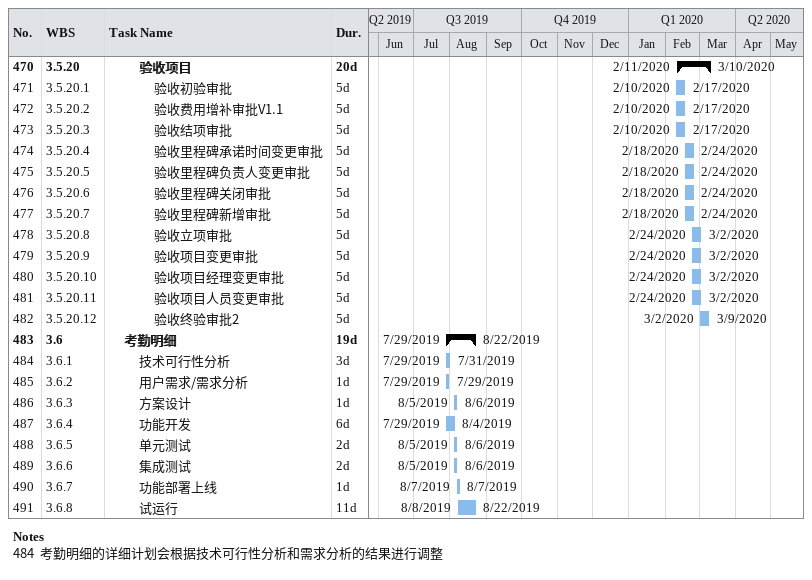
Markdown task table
| ID | WBS | Task | Duration | Start | Finish |
|---|---|---|---|---|---|
| 470 | 3.5.20 | **验收项目** | 20d | 2020-02-11 | 2020-03-10 |
| 471 | 3.5.20.1 | 验收初验审批 | 5d | 2020-02-10 | 2020-02-17 |
| 472 | 3.5.20.2 | 验收费用增补审批V1.1 | 5d | 2020-02-10 | 2020-02-17 |
| 473 | 3.5.20.3 | 验收结项审批 | 5d | 2020-02-10 | 2020-02-17 |
| 474 | 3.5.20.4 | 验收里程碑承诺时间变更审批 | 5d | 2020-02-18 | 2020-02-24 |
| 475 | 3.5.20.5 | 验收里程碑负责人变更审批 | 5d | 2020-02-18 | 2020-02-24 |
| 476 | 3.5.20.6 | 验收里程碑关闭审批 | 5d | 2020-02-18 | 2020-02-24 |
| 477 | 3.5.20.7 | 验收里程碑新增审批 | 5d | 2020-02-18 | 2020-02-24 |
| 478 | 3.5.20.8 | 验收立项审批 | 5d | 2020-02-24 | 2020-03-02 |
| 479 | 3.5.20.9 | 验收项目变更审批 | 5d | 2020-02-24 | 2020-03-02 |
| 480 | 3.5.20.10 | 验收项目经理变更审批 | 5d | 2020-02-24 | 2020-03-02 |
| 481 | 3.5.20.11 | 验收项目人员变更审批 | 5d | 2020-02-24 | 2020-03-02 |
| 482 | 3.5.20.12 | 验收终验审批2 | 5d | 2020-03-02 | 2020-03-09 |
| 483 | 3.6 | **考勤明细** | 19d | 2019-07-29 | 2019-08-22 |
| 484 | 3.6.1 | 技术可行性分析 | 3d | 2019-07-29 | 2019-07-31 |
| 485 | 3.6.2 | 用户需求/需求分析 | 1d | 2019-07-29 | 2019-07-29 |
| 486 | 3.6.3 | 方案设计 | 1d | 2019-08-05 | 2019-08-06 |
| 487 | 3.6.4 | 功能开发 | 6d | 2019-07-29 | 2019-08-04 |
| 488 | 3.6.5 | 单元测试 | 2d | 2019-08-05 | 2019-08-06 |
| 489 | 3.6.6 | 集成测试 | 2d | 2019-08-05 | 2019-08-06 |
| 490 | 3.6.7 | 功能部署上线 | 1d | 2019-08-07 | 2019-08-07 |
| 491 | 3.6.8 | 试运行 | 11d | 2019-08-08 | 2019-08-22 |

Notes
- 484: 考勤明细的详细计划会根据技术可行性分析和需求分析的结果进行调整
